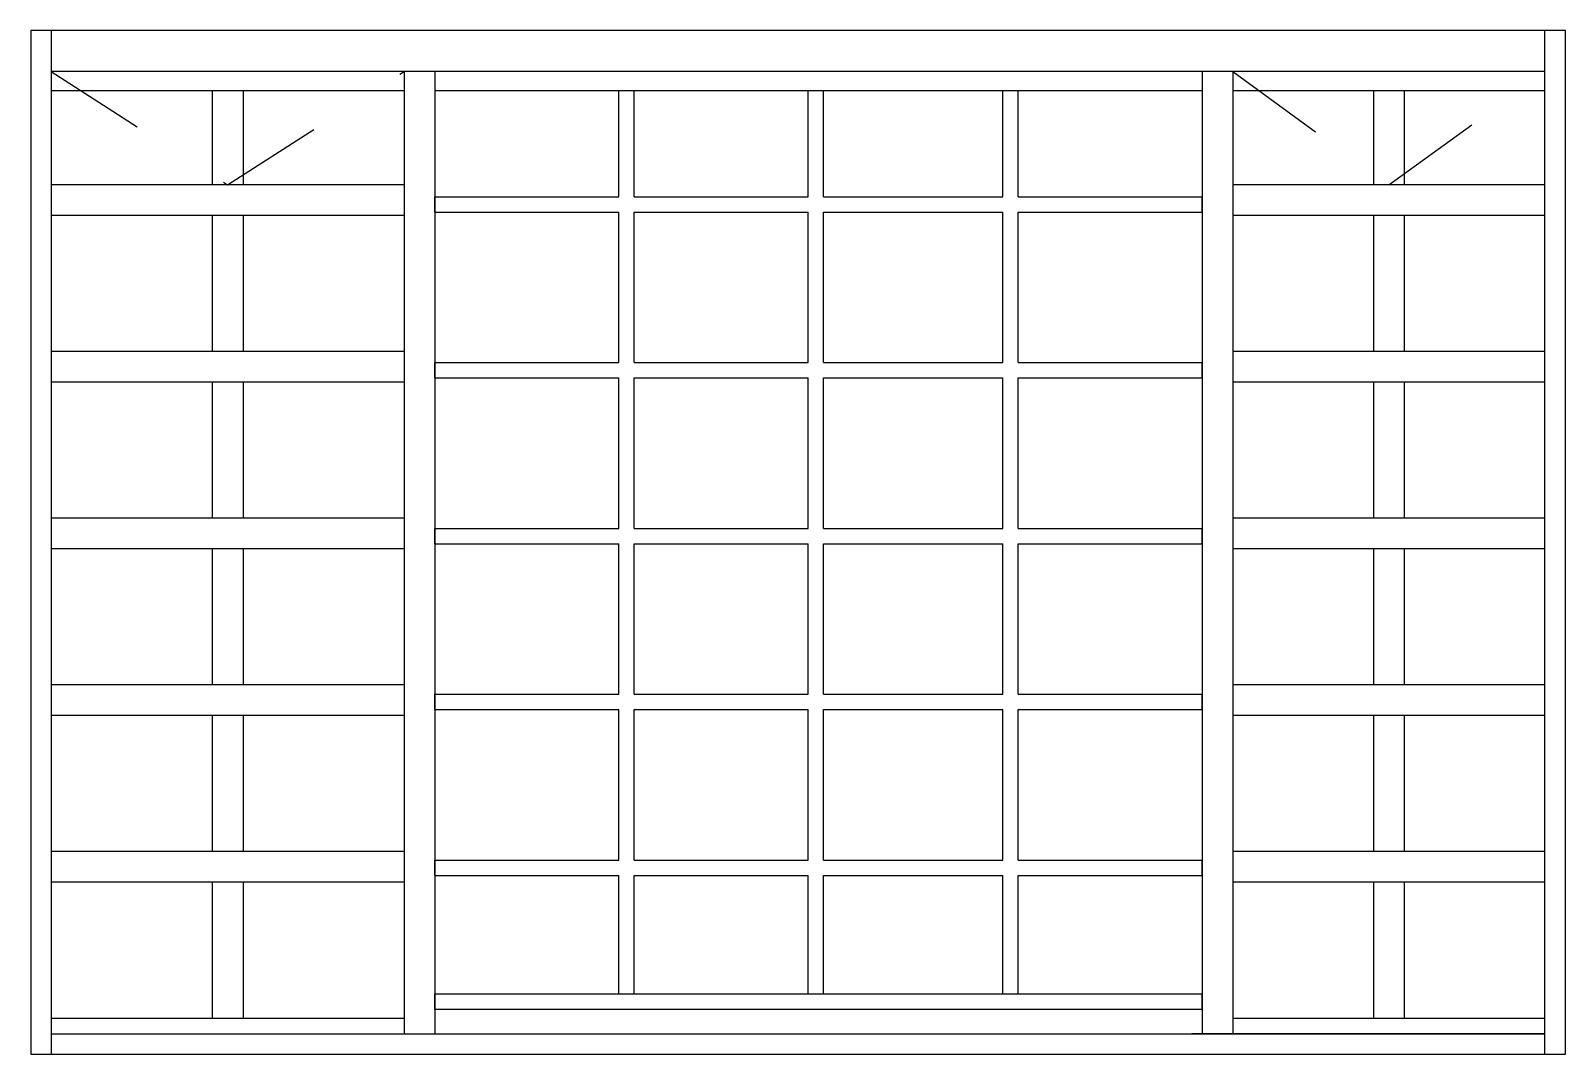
# Model space of a CAD drawing. Header units: millimetres. Extents: x 222.96 to 224.46, y 1328.56 to 1329.56.
import ezdxf

# ---------------------------------------------------------------- set-up
doc = ezdxf.new("R2010")
doc.units = ezdxf.units.MM
doc.header["$LTSCALE"] = 0.5
doc.linetypes.add('HIDDEN2', pattern=[0.1875, 0.125, -0.0625])
doc.layers.add('Gravia_Janelas', color=1, linetype='Continuous')
doc.layers.add('Gravia_Janelas_hidden2', color=1, linetype='HIDDEN2')

msp = doc.modelspace()

# ---------------------------------------------------------------- linework, layer by layer
at = {"layer": 'Gravia_Janelas', "color": 2}
for p, q in [((222.9582, 1329.558), (222.9582, 1328.558)), ((224.4582, 1329.558), (222.9582, 1329.558)), ((224.4582, 1328.558), (224.4582, 1329.558)), ((222.9582, 1328.558), (224.4582, 1328.558))]:
    msp.add_line(p, q, dxfattribs=at)
at = {"layer": 'Gravia_Janelas'}
for p, q in [((222.9782, 1329.558), (222.9782, 1328.558)), ((224.4382, 1328.558), (224.4382, 1329.558)), ((224.4382, 1329.518), (222.9782, 1329.518)), ((224.4382, 1329.518), (222.9782, 1329.518)), ((223.3232, 1329.518), (223.3232, 1328.578)), ((223.3532, 1329.518), (223.3532, 1328.578)), ((224.1032, 1329.518), (224.1032, 1328.578)), ((224.1332, 1329.518), (224.1332, 1328.578)), ((223.3232, 1329.4991), (222.9782, 1329.4991)), ((223.1357, 1329.4991), (223.1357, 1329.4074)), ((223.1657, 1329.4991), (223.1657, 1329.4074)), ((224.1032, 1329.4991), (223.3532, 1329.4991)), ((223.5329, 1329.3957), (223.5329, 1329.4991)), ((223.5479, 1329.3957), (223.5479, 1329.4991)), ((223.7182, 1329.3957), (223.7182, 1329.4991)), ((223.7332, 1329.3957), (223.7332, 1329.4991)), ((223.9084, 1329.3957), (223.9084, 1329.4991)), ((223.9234, 1329.3957), (223.9234, 1329.4991)), ((224.4382, 1329.4991), (224.1332, 1329.4991)), ((224.2707, 1329.4991), (224.2707, 1329.4074)), ((224.3007, 1329.4991), (224.3007, 1329.4074)), ((223.3232, 1329.4074), (222.9782, 1329.4074)), ((224.4382, 1329.4074), (224.1332, 1329.4074)), ((223.3532, 1329.3957), (223.5329, 1329.3957)), ((223.3532, 1329.3807), (223.3532, 1329.3957)), ((223.5479, 1329.3957), (223.7182, 1329.3957)), ((223.7332, 1329.3957), (223.9084, 1329.3957)), ((223.9234, 1329.3957), (224.1032, 1329.3957)), ((224.1032, 1329.3807), (224.1032, 1329.3957)), ((223.3232, 1329.3774), (222.9782, 1329.3774)), ((223.1357, 1329.3774), (223.1357, 1329.2446)), ((223.1657, 1329.3774), (223.1657, 1329.2446)), ((223.3532, 1329.3807), (223.5329, 1329.3807)), ((223.5329, 1329.2337), (223.5329, 1329.3807)), ((223.5479, 1329.2337), (223.5479, 1329.3807)), ((223.5479, 1329.3807), (223.7182, 1329.3807)), ((223.7182, 1329.2337), (223.7182, 1329.3807)), ((223.7332, 1329.2337), (223.7332, 1329.3807)), ((223.7332, 1329.3807), (223.9084, 1329.3807)), ((223.9084, 1329.2337), (223.9084, 1329.3807)), ((223.9234, 1329.2337), (223.9234, 1329.3807)), ((223.9234, 1329.3807), (224.1032, 1329.3807)), ((224.4382, 1329.3774), (224.1332, 1329.3774)), ((224.2707, 1329.3774), (224.2707, 1329.2446)), ((224.3007, 1329.3774), (224.3007, 1329.2446)), ((223.3232, 1329.2446), (222.9782, 1329.2446)), ((224.4382, 1329.2446), (224.1332, 1329.2446)), ((223.3532, 1329.2337), (223.5329, 1329.2337)), ((223.3532, 1329.2187), (223.3532, 1329.2337)), ((223.5479, 1329.2337), (223.7182, 1329.2337)), ((223.7332, 1329.2337), (223.9084, 1329.2337)), ((223.9234, 1329.2337), (224.1032, 1329.2337)), ((224.1032, 1329.2187), (224.1032, 1329.2337)), ((223.3232, 1329.2146), (222.9782, 1329.2146)), ((223.1357, 1329.2146), (223.1357, 1329.0818)), ((223.1657, 1329.2146), (223.1657, 1329.0818)), ((223.3532, 1329.2187), (223.5329, 1329.2187)), ((223.5329, 1329.0717), (223.5329, 1329.2187)), ((223.5479, 1329.0717), (223.5479, 1329.2187)), ((223.5479, 1329.2187), (223.7182, 1329.2187)), ((223.7182, 1329.0717), (223.7182, 1329.2187)), ((223.7332, 1329.0717), (223.7332, 1329.2187)), ((223.7332, 1329.2187), (223.9084, 1329.2187)), ((223.9084, 1329.0717), (223.9084, 1329.2187)), ((223.9234, 1329.0717), (223.9234, 1329.2187)), ((223.9234, 1329.2187), (224.1032, 1329.2187)), ((224.4382, 1329.2146), (224.1332, 1329.2146)), ((224.2707, 1329.2146), (224.2707, 1329.0818)), ((224.3007, 1329.2146), (224.3007, 1329.0818)), ((223.3232, 1329.0818), (222.9782, 1329.0818)), ((224.4382, 1329.0818), (224.1332, 1329.0818)), ((223.3532, 1329.0717), (223.5329, 1329.0717)), ((223.3532, 1329.0567), (223.3532, 1329.0717)), ((223.5479, 1329.0717), (223.7182, 1329.0717)), ((223.7332, 1329.0717), (223.9084, 1329.0717)), ((223.9234, 1329.0717), (224.1032, 1329.0717)), ((224.1032, 1329.0567), (224.1032, 1329.0717)), ((223.3232, 1329.0518), (222.9782, 1329.0518)), ((223.1357, 1329.0518), (223.1357, 1328.919)), ((223.1657, 1329.0518), (223.1657, 1328.919)), ((223.3532, 1329.0567), (223.5329, 1329.0567)), ((223.5329, 1328.9097), (223.5329, 1329.0567)), ((223.5479, 1328.9097), (223.5479, 1329.0567)), ((223.5479, 1329.0567), (223.7182, 1329.0567)), ((223.7182, 1328.9097), (223.7182, 1329.0567)), ((223.7332, 1328.9097), (223.7332, 1329.0567)), ((223.7332, 1329.0567), (223.9084, 1329.0567)), ((223.9084, 1328.9097), (223.9084, 1329.0567)), ((223.9234, 1328.9097), (223.9234, 1329.0567)), ((223.9234, 1329.0567), (224.1032, 1329.0567)), ((224.4382, 1329.0518), (224.1332, 1329.0518)), ((224.2707, 1329.0518), (224.2707, 1328.919)), ((224.3007, 1329.0518), (224.3007, 1328.919)), ((223.3232, 1328.919), (222.9782, 1328.919)), ((224.4382, 1328.919), (224.1332, 1328.919)), ((223.3532, 1328.9097), (223.5329, 1328.9097)), ((223.3532, 1328.8947), (223.3532, 1328.9097)), ((223.5479, 1328.9097), (223.7182, 1328.9097)), ((223.7332, 1328.9097), (223.9084, 1328.9097)), ((223.9234, 1328.9097), (224.1032, 1328.9097)), ((224.1032, 1328.8947), (224.1032, 1328.9097)), ((223.3232, 1328.889), (222.9782, 1328.889)), ((223.1357, 1328.889), (223.1357, 1328.7562)), ((223.1657, 1328.889), (223.1657, 1328.7562)), ((223.3532, 1328.8947), (223.5329, 1328.8947)), ((223.5329, 1328.7477), (223.5329, 1328.8947)), ((223.5479, 1328.7477), (223.5479, 1328.8947)), ((223.5479, 1328.8947), (223.7182, 1328.8947)), ((223.7182, 1328.7477), (223.7182, 1328.8947)), ((223.7332, 1328.7477), (223.7332, 1328.8947)), ((223.7332, 1328.8947), (223.9084, 1328.8947)), ((223.9084, 1328.7477), (223.9084, 1328.8947)), ((223.9234, 1328.7477), (223.9234, 1328.8947)), ((223.9234, 1328.8947), (224.1032, 1328.8947)), ((224.4382, 1328.889), (224.1332, 1328.889)), ((224.2707, 1328.889), (224.2707, 1328.7562)), ((224.3007, 1328.889), (224.3007, 1328.7562)), ((223.3232, 1328.7562), (222.9782, 1328.7562)), ((223.3532, 1328.7477), (223.5329, 1328.7477)), ((223.3532, 1328.7327), (223.3532, 1328.7477)), ((223.5479, 1328.7477), (223.7182, 1328.7477)), ((223.7332, 1328.7477), (223.9084, 1328.7477)), ((223.9234, 1328.7477), (224.1032, 1328.7477)), ((224.1032, 1328.7327), (224.1032, 1328.7477)), ((224.4382, 1328.7562), (224.1332, 1328.7562)), ((223.3532, 1328.7327), (223.5329, 1328.7327)), ((223.5329, 1328.6171), (223.5329, 1328.7327)), ((223.5479, 1328.6171), (223.5479, 1328.7327)), ((223.5479, 1328.7327), (223.7182, 1328.7327)), ((223.7182, 1328.6171), (223.7182, 1328.7327)), ((223.7332, 1328.6171), (223.7332, 1328.7327)), ((223.7332, 1328.7327), (223.9084, 1328.7327)), ((223.9084, 1328.6171), (223.9084, 1328.7327)), ((223.9234, 1328.6171), (223.9234, 1328.7327)), ((223.9234, 1328.7327), (224.1032, 1328.7327)), ((223.3232, 1328.7262), (222.9782, 1328.7262)), ((223.1357, 1328.7262), (223.1357, 1328.593)), ((223.1657, 1328.7262), (223.1657, 1328.593)), ((224.4382, 1328.7262), (224.1332, 1328.7262)), ((224.2707, 1328.7262), (224.2707, 1328.593)), ((224.3007, 1328.7262), (224.3007, 1328.593)), ((223.3532, 1328.6171), (224.1032, 1328.6171)), ((223.3532, 1328.6021), (223.3532, 1328.6171)), ((224.1032, 1328.6021), (224.1032, 1328.6171)), ((223.3532, 1328.6021), (224.1032, 1328.6021)), ((223.3232, 1328.593), (222.9782, 1328.593)), ((224.4382, 1328.593), (224.1332, 1328.593)), ((222.9782, 1328.578), (224.4382, 1328.578)), ((224.4382, 1328.578), (224.0932, 1328.578))]:
    msp.add_line(p, q, dxfattribs=at)
at = {"layer": 'Gravia_Janelas_hidden2'}
for p, q in [((222.9782, 1329.518), (223.1507, 1329.4074)), ((223.1507, 1329.4074), (223.3232, 1329.518)), ((224.1332, 1329.518), (224.2857, 1329.4074)), ((224.2857, 1329.4074), (224.4382, 1329.518))]:
    msp.add_line(p, q, dxfattribs=at)

doc.saveas('drawing.dxf')
